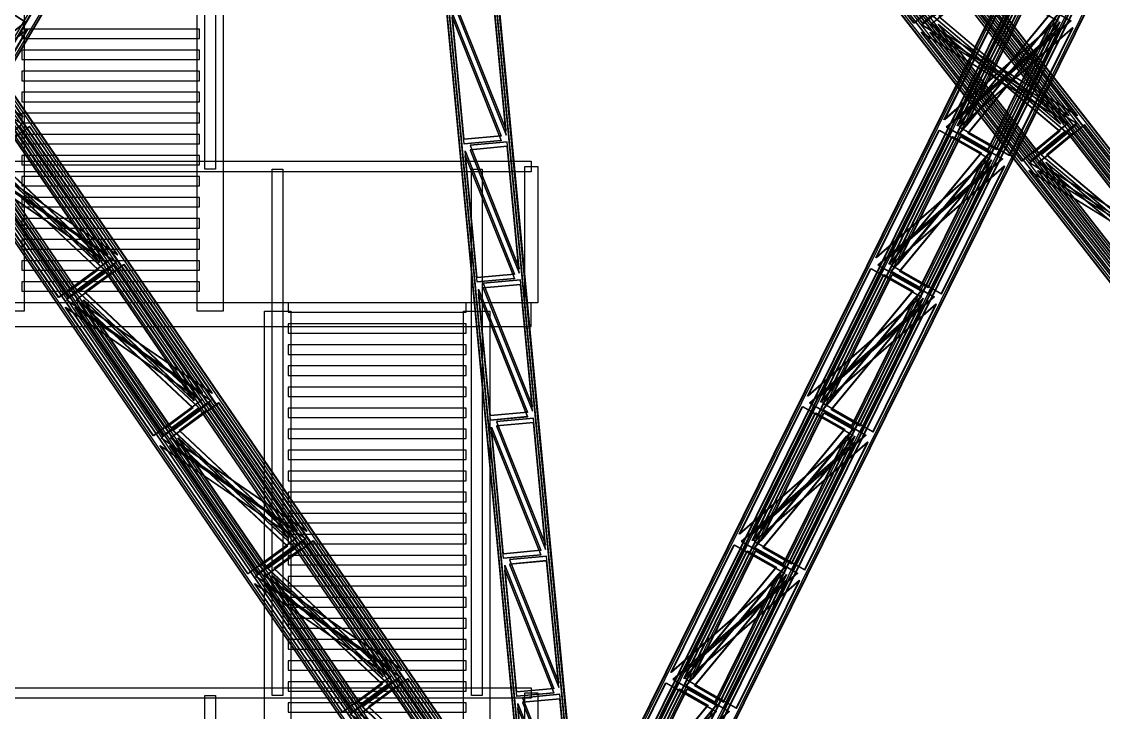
# Model space of a CAD drawing. Header units: millimetres. Extents: x -48000 to 1060615, y -2000 to 333000.
# Drawn here: x 4999 to 14129, y 68190 to 74025 of the extents above; entities that cross this region are included whole.
import ezdxf

# ---------------------------------------------------------------- set-up
doc = ezdxf.new("R2010")
doc.units = ezdxf.units.MM
doc.layers.add('D-STR-CORE', color=7, linetype='Continuous', lineweight=25)
doc.layers.add('D-STR-STRC', color=7, linetype='Continuous', lineweight=25)

msp = doc.modelspace()

# ---------------------------------------------------------------- linework, layer by layer
at = {"layer": 'D-STR-CORE'}
for points in [[(6545, 72780), (6545, 77225.83), (6635, 77225.83), (6635, 72780)], [(4800, 71580), (4800, 76025.83), (5020, 76025.83), (5020, 71580)], [(6480, 71580), (6480, 76025.83), (6700, 76025.83), (6700, 71580)], [(5000, 73881.83), (6500, 73881.83), (6500, 73961.83), (5000, 73961.83)], [(5000, 73704), (6500, 73704), (6500, 73784), (5000, 73784)], [(5000, 73526.17), (6500, 73526.17), (6500, 73606.17), (5000, 73606.17)], [(5000, 73348.33), (6500, 73348.33), (6500, 73428.33), (5000, 73428.33)], [(5000, 73170.5), (6500, 73170.5), (6500, 73250.5), (5000, 73250.5)], [(5000, 72992.67), (6500, 72992.67), (6500, 73072.67), (5000, 73072.67)], [(5000, 72814.83), (6500, 72814.83), (6500, 72894.83), (5000, 72894.83)], [(4700, 72845), (9300, 72845), (9300, 72755), (4700, 72755)], [(7115, 68334.17), (7115, 72780), (7205, 72780), (7205, 68334.17)], [(8795, 68334.17), (8795, 72780), (8885, 72780), (8885, 68334.17)], [(9245, 71650), (9245, 72800), (9355, 72800), (9355, 71650)], [(5000, 72637), (6500, 72637), (6500, 72717), (5000, 72717)], [(5000, 72459.17), (6500, 72459.17), (6500, 72539.17), (5000, 72539.17)], [(5000, 72281.33), (6500, 72281.33), (6500, 72361.33), (5000, 72361.33)], [(5000, 72103.5), (6500, 72103.5), (6500, 72183.5), (5000, 72183.5)], [(5000, 71925.67), (6500, 71925.67), (6500, 72005.67), (5000, 72005.67)], [(5000, 71747.83), (6500, 71747.83), (6500, 71827.83), (5000, 71827.83)], [(4700, 71450), (9300, 71450), (9300, 71650), (4700, 71650)], [(7050, 67134.17), (7050, 71580), (7270, 71580), (7270, 67134.17)], [(7250, 71570), (8750, 71570), (8750, 71650), (7250, 71650)], [(8730, 67134.17), (8730, 71580), (8950, 71580), (8950, 67134.17)], [(7250, 71392.17), (8750, 71392.17), (8750, 71472.17), (7250, 71472.17)], [(7250, 71214.33), (8750, 71214.33), (8750, 71294.33), (7250, 71294.33)], [(7250, 71036.5), (8750, 71036.5), (8750, 71116.5), (7250, 71116.5)], [(7250, 70858.67), (8750, 70858.67), (8750, 70938.67), (7250, 70938.67)], [(7250, 70680.83), (8750, 70680.83), (8750, 70760.83), (7250, 70760.83)], [(7250, 70503), (8750, 70503), (8750, 70583), (7250, 70583)], [(7250, 70325.17), (8750, 70325.17), (8750, 70405.17), (7250, 70405.17)], [(7250, 70147.33), (8750, 70147.33), (8750, 70227.33), (7250, 70227.33)], [(7250, 69969.5), (8750, 69969.5), (8750, 70049.5), (7250, 70049.5)], [(7250, 69791.67), (8750, 69791.67), (8750, 69871.67), (7250, 69871.67)], [(7250, 69613.83), (8750, 69613.83), (8750, 69693.83), (7250, 69693.83)], [(7250, 69436), (8750, 69436), (8750, 69516), (7250, 69516)], [(7250, 69258.17), (8750, 69258.17), (8750, 69338.17), (7250, 69338.17)], [(7250, 69080.33), (8750, 69080.33), (8750, 69160.33), (7250, 69160.33)], [(7250, 68902.5), (8750, 68902.5), (8750, 68982.5), (7250, 68982.5)], [(7250, 68724.67), (8750, 68724.67), (8750, 68804.67), (7250, 68804.67)], [(7250, 68546.83), (8750, 68546.83), (8750, 68626.83), (7250, 68626.83)], [(4700, 68399.17), (9300, 68399.17), (9300, 68309.17), (4700, 68309.17)], [(7250, 68369), (8750, 68369), (8750, 68449), (7250, 68449)], [(6545, 63888.33), (6545, 68334.17), (6635, 68334.17), (6635, 63888.33)], [(9245, 67204.17), (9245, 68354.17), (9355, 68354.17), (9355, 67204.17)], [(7250, 68191.17), (8750, 68191.17), (8750, 68271.17), (7250, 68271.17)]]:
    msp.add_lwpolyline(points, close=True, dxfattribs=at)
at = {"layer": 'D-STR-STRC'}
for points in [[(-308.06, 66168.47), (209.76, 65831.53), (8459.76, 79831.53), (7941.94, 80168.47)], [(-303.14, 66168.47), (214.67, 65831.53), (8464.67, 79831.53), (7946.86, 80168.47)], [(9790.07, 66185.31), (9287.37, 65814.69), (-294.2, 79814.69), (208.51, 80185.31)], [(9794.36, 66185.31), (9291.65, 65814.69), (-289.91, 79814.69), (212.79, 80185.31)], [(-214.67, 66168.47), (303.14, 65831.53), (8553.14, 79831.53), (8035.33, 80168.47)], [(9871.48, 66185.31), (9368.78, 65814.69), (-212.79, 79814.69), (289.91, 80185.31)], [(-209.76, 66168.47), (308.06, 65831.53), (8558.06, 79831.53), (8040.24, 80168.47)], [(9875.76, 66185.31), (9373.06, 65814.69), (-208.51, 79814.69), (294.2, 80185.31)], [(19367.67, 66200.26), (18882.73, 65799.74), (7969.6, 79799.74), (8454.54, 80200.26)], [(19371.46, 66200.26), (18886.52, 65799.74), (7973.39, 79799.74), (8458.33, 80200.26)], [(19439.74, 66200.26), (18954.8, 65799.74), (8041.67, 79799.74), (8526.61, 80200.26)], [(19443.53, 66200.26), (18958.59, 65799.74), (8045.46, 79799.74), (8530.4, 80200.26)], [(9718.4, 66121.61), (9388.5, 65878.39), (-193.07, 79878.39), (136.83, 80121.61)], [(9722.68, 66121.61), (9392.78, 65878.39), (-188.78, 79878.39), (141.12, 80121.61)], [(9770.35, 66121.61), (9440.45, 65878.39), (-141.12, 79878.39), (188.78, 80121.61)], [(9774.63, 66121.61), (9444.73, 65878.39), (-136.83, 79878.39), (193.07, 80121.61)], [(19297.36, 66131.42), (18979.12, 65868.58), (8065.98, 79868.58), (8384.23, 80131.42)], [(19301.15, 66131.42), (18982.91, 65868.58), (8069.78, 79868.58), (8388.02, 80131.42)], [(19343.35, 66131.42), (19025.11, 65868.58), (8111.98, 79868.58), (8430.22, 80131.42)], [(19347.15, 66131.42), (19028.9, 65868.58), (8115.77, 79868.58), (8434.02, 80131.42)], [(9260.17, 66149.75), (9788.01, 65850.25), (16706.44, 79850.25), (16178.6, 80149.75)], [(9265.91, 66149.75), (9793.76, 65850.25), (16712.19, 79850.25), (16184.35, 80149.75)], [(9369.37, 66149.75), (9897.22, 65850.25), (16815.65, 79850.25), (16287.81, 80149.75)], [(9370.65, 66098.27), (9717.04, 65901.73), (16635.48, 79901.73), (16289.08, 80098.27)], [(9375.12, 66149.75), (9902.96, 65850.25), (16821.4, 79850.25), (16293.56, 80149.75)], [(9376.39, 66098.27), (9722.79, 65901.73), (16641.23, 79901.73), (16294.83, 80098.27)], [(9440.34, 66098.27), (9786.74, 65901.73), (16705.17, 79901.73), (16358.77, 80098.27)], [(9446.09, 66098.27), (9792.48, 65901.73), (16710.92, 79901.73), (16364.52, 80098.27)], [(9800.61, 66040.66), (9362.52, 66000.45), (8030.95, 80000.45), (8469.05, 80040.66)], [(9800.61, 66040.66), (9362.52, 66000.45), (8030.95, 80000.45), (8469.05, 80040.66)], [(9800.61, 66037.67), (9362.52, 65997.46), (8030.95, 79997.46), (8469.05, 80037.67)], [(9800.61, 66037.67), (9362.52, 65997.46), (8030.95, 79997.46), (8469.05, 80037.67)], [(9800.61, 66002.54), (9362.52, 65962.33), (8030.95, 79962.33), (8469.05, 80002.54)], [(9800.61, 66002.54), (9362.52, 65962.33), (8030.95, 79962.33), (8469.05, 80002.54)], [(9800.61, 65999.55), (9362.52, 65959.34), (8030.95, 79959.34), (8469.05, 79999.55)], [(9800.61, 65999.55), (9362.52, 65959.34), (8030.95, 79959.34), (8469.05, 79999.55)], [(12920.55, 74335.19), (12530.32, 74012.88), (11681.69, 75101.55)], [(12924.35, 74335.19), (12534.12, 74012.88), (11685.49, 75101.55)], [(12992.62, 74335.19), (12602.39, 74012.88), (11753.76, 75101.55)], [(12996.42, 74335.19), (12606.19, 74012.88), (11757.56, 75101.55)], [(13836.72, 73231.78), (12988.09, 74320.45), (12597.86, 73998.15)], [(13840.51, 73231.78), (12991.88, 74320.45), (12601.65, 73998.15)], [(13908.79, 73231.78), (13060.16, 74320.45), (12669.93, 73998.15)], [(13912.58, 73231.78), (13063.95, 74320.45), (12673.72, 73998.15)], [(5008.83, 73221.26), (4266.16, 74306.4), (3861.64, 74008.16)], [(5013.11, 73221.26), (4270.44, 74306.4), (3865.92, 74008.16)], [(3979.01, 73209.05), (4616.41, 74290.7), (5033.09, 74019.57)], [(3983.93, 73209.05), (4621.33, 74290.7), (5038.01, 74019.57)], [(13766.41, 73162.94), (12917.78, 74251.61), (12694.25, 74066.99)], [(13770.2, 73162.94), (12921.57, 74251.61), (12698.04, 74066.99)], [(13812.4, 73162.94), (12963.77, 74251.61), (12740.24, 74066.99)], [(13816.19, 73162.94), (12967.56, 74251.61), (12744.03, 74066.99)], [(12784.04, 73195.1), (13316.9, 74273.39), (13741.65, 74032.39)], [(12789.78, 73195.1), (13322.65, 74273.39), (13747.4, 74032.39)], [(12893.24, 73195.1), (13426.11, 74273.39), (13850.86, 74032.39)], [(12898.99, 73195.1), (13431.86, 74273.39), (13856.6, 74032.39)], [(9088.26, 73107.92), (8986.6, 74176.77), (8672.96, 74147.99)], [(9088.26, 73107.92), (8986.6, 74176.77), (8672.96, 74147.99)], [(9088.26, 73104.93), (8986.6, 74173.78), (8672.96, 74145)], [(9088.26, 73104.93), (8986.6, 74173.78), (8672.96, 74145)], [(9088.26, 73069.8), (8986.6, 74138.65), (8672.96, 74109.86)], [(9088.26, 73069.8), (8986.6, 74138.65), (8672.96, 74109.86)], [(9088.26, 73066.81), (8986.6, 74135.66), (8672.96, 74106.87)], [(9088.26, 73066.81), (8986.6, 74135.66), (8672.96, 74106.87)], [(12894.52, 73143.63), (13427.38, 74221.92), (13670.68, 74083.87)], [(12900.26, 73143.63), (13433.13, 74221.92), (13676.43, 74083.87)], [(12964.21, 73143.63), (13497.07, 74221.92), (13740.38, 74083.87)], [(12969.96, 73143.63), (13502.82, 74221.92), (13746.12, 74083.87)], [(9047.64, 73059.79), (8734, 73031), (8632.34, 74099.86)], [(9047.64, 73059.79), (8734, 73031), (8632.34, 74099.86)], [(9047.64, 73056.8), (8734, 73028.01), (8632.34, 74096.87)], [(9047.64, 73056.8), (8734, 73028.01), (8632.34, 74096.87)], [(9047.64, 73021.67), (8734, 72992.88), (8632.34, 74061.74)], [(9047.64, 73021.67), (8734, 72992.88), (8632.34, 74061.74)], [(9047.64, 73018.68), (8734, 72989.89), (8632.34, 74058.75)], [(9047.64, 73018.68), (8734, 72989.89), (8632.34, 74058.75)], [(3992.88, 73147.1), (4409.56, 72875.97), (5046.96, 73957.62)], [(3997.79, 73147.1), (4414.47, 72875.97), (5051.87, 73957.62)], [(13759.67, 73099.68), (13536.14, 72915.06), (12687.51, 74003.73)], [(13763.46, 73099.68), (13539.93, 72915.06), (12691.3, 74003.73)], [(13805.66, 73099.68), (13582.13, 72915.06), (12733.5, 74003.73)], [(13809.45, 73099.68), (13585.93, 72915.06), (12737.3, 74003.73)], [(12801.5, 73134.27), (13226.25, 72893.27), (13759.11, 73971.57)], [(12807.25, 73134.27), (13231.99, 72893.27), (13764.86, 73971.57)], [(12910.71, 73134.27), (13335.45, 72893.27), (13868.32, 73971.57)], [(12911.98, 73082.8), (13155.28, 72944.75), (13688.14, 74023.04)], [(12916.45, 73134.27), (13341.2, 72893.27), (13874.07, 73971.57)], [(12917.73, 73082.8), (13161.03, 72944.75), (13693.89, 74023.04)], [(12981.67, 73082.8), (13224.97, 72944.75), (13757.84, 74023.04)], [(12987.42, 73082.8), (13230.72, 72944.75), (13763.58, 74023.04)], [(5002.87, 73158.51), (4598.35, 72860.27), (3855.68, 73945.41)], [(13829.98, 73168.52), (13439.75, 72846.22), (12591.12, 73934.89)], [(13833.77, 73168.52), (13443.54, 72846.22), (12594.92, 73934.89)], [(13902.05, 73168.52), (13511.82, 72846.22), (12663.19, 73934.89)], [(13905.84, 73168.52), (13515.61, 72846.22), (12666.99, 73934.89)], [(5725.88, 72054.59), (4983.21, 73139.73), (4578.69, 72841.49)], [(5730.17, 72054.59), (4987.5, 73139.73), (4582.98, 72841.49)], [(5807.29, 72054.59), (5064.62, 73139.73), (4660.1, 72841.49)], [(5811.57, 72054.59), (5068.91, 73139.73), (4664.39, 72841.49)], [(14746.15, 72065.11), (13897.52, 73153.78), (13507.29, 72831.48)], [(14749.94, 72065.11), (13901.31, 73153.78), (13511.08, 72831.48)], [(14818.22, 72065.11), (13969.59, 73153.78), (13579.36, 72831.48)], [(14822.01, 72065.11), (13973.38, 73153.78), (13583.15, 72831.48)], [(5654.21, 71990.89), (4911.54, 73076.03), (4679.82, 72905.19)], [(5658.49, 71990.89), (4915.82, 73076.03), (4684.11, 72905.19)], [(5706.16, 71990.89), (4963.49, 73076.03), (4731.78, 72905.19)], [(5710.44, 71990.89), (4967.78, 73076.03), (4736.06, 72905.19)], [(12207.5, 72028.43), (12740.36, 73106.73), (13165.11, 72865.73)], [(12213.25, 72028.43), (12746.11, 73106.73), (13170.86, 72865.73)], [(12316.71, 72028.43), (12849.57, 73106.73), (13274.32, 72865.73)], [(12317.98, 71976.96), (12850.84, 73055.25), (13094.15, 72917.2)], [(12322.46, 72028.43), (12855.32, 73106.73), (13280.07, 72865.73)], [(12323.73, 71976.96), (12856.59, 73055.25), (13099.9, 72917.2)], [(12387.67, 71976.96), (12920.54, 73055.25), (13163.84, 72917.2)], [(12393.42, 71976.96), (12926.28, 73055.25), (13169.59, 72917.2)], [(14675.83, 71996.27), (13827.21, 73084.94), (13603.68, 72900.32)], [(14679.63, 71996.27), (13831, 73084.94), (13607.47, 72900.32)], [(14721.83, 71996.27), (13873.2, 73084.94), (13649.67, 72900.32)], [(14725.62, 71996.27), (13876.99, 73084.94), (13653.46, 72900.32)], [(9199.22, 71941.25), (9097.56, 73010.11), (8783.93, 72981.32)], [(9199.22, 71941.25), (9097.56, 73010.11), (8783.93, 72981.32)], [(9199.22, 71938.26), (9097.56, 73007.12), (8783.93, 72978.33)], [(9199.22, 71938.26), (9097.56, 73007.12), (8783.93, 72978.33)], [(9199.22, 71903.13), (9097.56, 72971.99), (8783.93, 72943.2)], [(9199.22, 71903.13), (9097.56, 72971.99), (8783.93, 72943.2)], [(9199.22, 71900.14), (9097.56, 72969), (8783.93, 72940.21)], [(9199.22, 71900.14), (9097.56, 72969), (8783.93, 72940.21)], [(9158.6, 71893.13), (8844.97, 71864.34), (8743.31, 72933.19)], [(9158.6, 71893.13), (8844.97, 71864.34), (8743.31, 72933.19)], [(9158.6, 71890.14), (8844.97, 71861.35), (8743.31, 72930.2)], [(9158.6, 71890.14), (8844.97, 71861.35), (8743.31, 72930.2)], [(9158.6, 71855), (8844.97, 71826.22), (8743.31, 72895.07)], [(9158.6, 71855), (8844.97, 71826.22), (8743.31, 72895.07)], [(9158.6, 71852.01), (8844.97, 71823.23), (8743.31, 72892.08)], [(9158.6, 71852.01), (8844.97, 71823.23), (8743.31, 72892.08)], [(12335.44, 71916.13), (12578.74, 71778.08), (13111.61, 72856.37)], [(12341.19, 71916.13), (12584.49, 71778.08), (13117.36, 72856.37)], [(12405.13, 71916.13), (12648.44, 71778.08), (13181.3, 72856.37)], [(12410.88, 71916.13), (12654.18, 71778.08), (13187.05, 72856.37)], [(5715.64, 71991.84), (5311.12, 71693.6), (4568.45, 72778.74)], [(5719.93, 71991.84), (5315.41, 71693.6), (4572.74, 72778.74)], [(5797.05, 71991.84), (5392.53, 71693.6), (4649.86, 72778.74)], [(5801.34, 71991.84), (5396.82, 71693.6), (4654.15, 72778.74)], [(5643.97, 71928.14), (5412.25, 71757.3), (4669.59, 72842.45)], [(5648.25, 71928.14), (5416.54, 71757.3), (4673.87, 72842.45)], [(5695.92, 71928.14), (5464.21, 71757.3), (4721.54, 72842.45)], [(5700.21, 71928.14), (5468.49, 71757.3), (4725.82, 72842.45)], [(12224.96, 71967.61), (12649.71, 71726.61), (13182.57, 72804.9)], [(12230.71, 71967.61), (12655.46, 71726.61), (13188.32, 72804.9)], [(12334.17, 71967.61), (12758.92, 71726.61), (13291.78, 72804.9)], [(12339.92, 71967.61), (12764.67, 71726.61), (13297.53, 72804.9)], [(14739.41, 72001.85), (14349.18, 71679.55), (13500.55, 72768.22)], [(14743.2, 72001.85), (14352.97, 71679.55), (13504.34, 72768.22)], [(14811.48, 72001.85), (14421.25, 71679.55), (13572.62, 72768.22)], [(14815.27, 72001.85), (14425.04, 71679.55), (13576.41, 72768.22)], [(14669.1, 71933.01), (14445.57, 71748.39), (13596.94, 72837.06)], [(14672.89, 71933.01), (14449.36, 71748.39), (13600.73, 72837.06)], [(14715.09, 71933.01), (14491.56, 71748.39), (13642.93, 72837.06)], [(14718.88, 71933.01), (14495.35, 71748.39), (13646.72, 72837.06)], [(6524.35, 70887.92), (5781.68, 71973.06), (5377.16, 71674.82)], [(6528.63, 70887.92), (5785.96, 71973.06), (5381.44, 71674.82)], [(6605.75, 70887.92), (5863.09, 71973.06), (5458.57, 71674.82)], [(6610.04, 70887.92), (5867.37, 71973.06), (5462.85, 71674.82)], [(6452.67, 70824.22), (5710, 71909.36), (5478.29, 71738.53)], [(6456.96, 70824.22), (5714.29, 71909.36), (5482.57, 71738.53)], [(6504.62, 70824.22), (5761.95, 71909.36), (5530.24, 71738.53)], [(6508.91, 70824.22), (5766.24, 71909.36), (5534.52, 71738.53)], [(11630.96, 70861.77), (12163.83, 71940.06), (12588.58, 71699.06)], [(11636.71, 70861.77), (12169.58, 71940.06), (12594.32, 71699.06)], [(11740.17, 70861.77), (12273.04, 71940.06), (12697.78, 71699.06)], [(11741.44, 70810.29), (12274.31, 71888.58), (12517.61, 71750.53)], [(11745.92, 70861.77), (12278.78, 71940.06), (12703.53, 71699.06)], [(11747.19, 70810.29), (12280.06, 71888.58), (12523.36, 71750.53)], [(11811.14, 70810.29), (12344, 71888.58), (12587.3, 71750.53)], [(11816.88, 70810.29), (12349.75, 71888.58), (12593.05, 71750.53)], [(9269.57, 70726.46), (8955.93, 70697.67), (8854.27, 71766.52)], [(9269.57, 70726.46), (8955.93, 70697.67), (8854.27, 71766.52)], [(9269.57, 70723.47), (8955.93, 70694.68), (8854.27, 71763.53)], [(9269.57, 70723.47), (8955.93, 70694.68), (8854.27, 71763.53)], [(9310.18, 70774.59), (9208.52, 71843.44), (8894.89, 71814.65)], [(9310.18, 70774.59), (9208.52, 71843.44), (8894.89, 71814.65)], [(9310.18, 70771.6), (9208.52, 71840.45), (8894.89, 71811.66)], [(9310.18, 70771.6), (9208.52, 71840.45), (8894.89, 71811.66)], [(9310.18, 70736.47), (9208.52, 71805.32), (8894.89, 71776.53)], [(9310.18, 70736.47), (9208.52, 71805.32), (8894.89, 71776.53)], [(9310.18, 70733.48), (9208.52, 71802.33), (8894.89, 71773.54)], [(9310.18, 70733.48), (9208.52, 71802.33), (8894.89, 71773.54)], [(6442.43, 70761.47), (6210.72, 70590.64), (5468.05, 71675.78)], [(6446.72, 70761.47), (6215, 70590.64), (5472.33, 71675.78)], [(6494.38, 70761.47), (6262.67, 70590.64), (5520, 71675.78)], [(6498.67, 70761.47), (6266.95, 70590.64), (5524.29, 71675.78)], [(9269.57, 70688.34), (8955.93, 70659.55), (8854.27, 71728.4)], [(9269.57, 70688.34), (8955.93, 70659.55), (8854.27, 71728.4)], [(9269.57, 70685.35), (8955.93, 70656.56), (8854.27, 71725.41)], [(9269.57, 70685.35), (8955.93, 70656.56), (8854.27, 71725.41)], [(11758.91, 70749.47), (12002.21, 70611.42), (12535.07, 71689.71)], [(11764.65, 70749.47), (12007.96, 70611.42), (12540.82, 71689.71)], [(11828.6, 70749.47), (12071.9, 70611.42), (12604.76, 71689.71)], [(11834.35, 70749.47), (12077.65, 70611.42), (12610.51, 71689.71)], [(6514.11, 70825.18), (6109.59, 70526.94), (5366.92, 71612.08)], [(6518.39, 70825.18), (6113.87, 70526.94), (5371.2, 71612.08)], [(6595.52, 70825.18), (6191, 70526.94), (5448.33, 71612.08)], [(6599.8, 70825.18), (6195.28, 70526.94), (5452.61, 71612.08)], [(11648.43, 70800.94), (12073.17, 70559.94), (12606.04, 71638.23)], [(11654.17, 70800.94), (12078.92, 70559.94), (12611.79, 71638.23)], [(11757.63, 70800.94), (12182.38, 70559.94), (12715.25, 71638.23)], [(11763.38, 70800.94), (12188.13, 70559.94), (12720.99, 71638.23)], [(7322.81, 69721.26), (6580.14, 70806.4), (6175.62, 70508.16)], [(7327.09, 69721.26), (6584.43, 70806.4), (6179.91, 70508.16)], [(7404.22, 69721.26), (6661.55, 70806.4), (6257.03, 70508.16)], [(7408.5, 69721.26), (6665.83, 70806.4), (6261.31, 70508.16)], [(11054.43, 69695.1), (11587.29, 70773.39), (12012.04, 70532.39)], [(11060.18, 69695.1), (11593.04, 70773.39), (12017.79, 70532.39)], [(11163.64, 69695.1), (11696.5, 70773.39), (12121.25, 70532.39)], [(11169.38, 69695.1), (11702.25, 70773.39), (12127, 70532.39)], [(7251.14, 69657.55), (6508.47, 70742.7), (6276.75, 70571.86)], [(7255.42, 69657.55), (6512.75, 70742.7), (6281.04, 70571.86)], [(7303.09, 69657.55), (6560.42, 70742.7), (6328.7, 70571.86)], [(7307.37, 69657.55), (6564.7, 70742.7), (6332.99, 70571.86)], [(9421.15, 69607.92), (9319.49, 70676.77), (9005.85, 70647.99)], [(9421.15, 69607.92), (9319.49, 70676.77), (9005.85, 70647.99)], [(9421.15, 69604.93), (9319.49, 70673.78), (9005.85, 70645)], [(9421.15, 69604.93), (9319.49, 70673.78), (9005.85, 70645)], [(11164.91, 69643.63), (11697.77, 70721.92), (11941.07, 70583.87)], [(11170.66, 69643.63), (11703.52, 70721.92), (11946.82, 70583.87)], [(11234.6, 69643.63), (11767.46, 70721.92), (12010.77, 70583.87)], [(11240.35, 69643.63), (11773.21, 70721.92), (12016.51, 70583.87)], [(9380.53, 69559.79), (9066.9, 69531), (8965.24, 70599.86)], [(9380.53, 69559.79), (9066.9, 69531), (8965.24, 70599.86)], [(9380.53, 69556.8), (9066.9, 69528.01), (8965.24, 70596.87)], [(9380.53, 69556.8), (9066.9, 69528.01), (8965.24, 70596.87)], [(9421.15, 69569.8), (9319.49, 70638.65), (9005.85, 70609.86)], [(9421.15, 69569.8), (9319.49, 70638.65), (9005.85, 70609.86)], [(9421.15, 69566.81), (9319.49, 70635.66), (9005.85, 70606.87)], [(9421.15, 69566.81), (9319.49, 70635.66), (9005.85, 70606.87)], [(7240.9, 69594.81), (7009.18, 69423.97), (6266.51, 70509.11)], [(7245.18, 69594.81), (7013.47, 69423.97), (6270.8, 70509.11)], [(7292.85, 69594.81), (7061.13, 69423.97), (6318.46, 70509.11)], [(7297.13, 69594.81), (7065.42, 69423.97), (6322.75, 70509.11)], [(9380.53, 69521.67), (9066.9, 69492.88), (8965.24, 70561.74)], [(9380.53, 69521.67), (9066.9, 69492.88), (8965.24, 70561.74)], [(9380.53, 69518.68), (9066.9, 69489.89), (8965.24, 70558.75)], [(9380.53, 69518.68), (9066.9, 69489.89), (8965.24, 70558.75)], [(11182.37, 69582.8), (11425.67, 69444.75), (11958.54, 70523.04)], [(11188.12, 69582.8), (11431.42, 69444.75), (11964.28, 70523.04)], [(11252.06, 69582.8), (11495.36, 69444.75), (12028.23, 70523.04)], [(11257.81, 69582.8), (11501.11, 69444.75), (12033.98, 70523.04)], [(7312.57, 69658.51), (6908.05, 69360.27), (6165.38, 70445.41)], [(7316.86, 69658.51), (6912.34, 69360.27), (6169.67, 70445.41)], [(7393.98, 69658.51), (6989.46, 69360.27), (6246.79, 70445.41)], [(7398.26, 69658.51), (6993.74, 69360.27), (6251.08, 70445.41)], [(11071.89, 69634.27), (11496.64, 69393.27), (12029.5, 70471.57)], [(11077.64, 69634.27), (11502.39, 69393.27), (12035.25, 70471.57)], [(11181.1, 69634.27), (11605.85, 69393.27), (12138.71, 70471.57)], [(11186.84, 69634.27), (11611.59, 69393.27), (12144.46, 70471.57)], [(8121.27, 68554.59), (7378.6, 69639.73), (6974.08, 69341.49)], [(8125.56, 68554.59), (7382.89, 69639.73), (6978.37, 69341.49)], [(8202.68, 68554.59), (7460.01, 69639.73), (7055.49, 69341.49)], [(8206.97, 68554.59), (7464.3, 69639.73), (7059.78, 69341.49)], [(8049.6, 68490.89), (7306.93, 69576.03), (7075.22, 69405.19)], [(8053.88, 68490.89), (7311.22, 69576.03), (7079.5, 69405.19)], [(8101.55, 68490.89), (7358.88, 69576.03), (7127.17, 69405.19)], [(8105.84, 68490.89), (7363.17, 69576.03), (7131.45, 69405.19)], [(10477.89, 68528.43), (11010.75, 69606.73), (11435.5, 69365.73)], [(10483.64, 68528.43), (11016.5, 69606.73), (11441.25, 69365.73)], [(10587.1, 68528.43), (11119.96, 69606.73), (11544.71, 69365.73)], [(10592.85, 68528.43), (11125.71, 69606.73), (11550.46, 69365.73)], [(9532.11, 68441.25), (9430.45, 69510.11), (9116.82, 69481.32)], [(9532.11, 68441.25), (9430.45, 69510.11), (9116.82, 69481.32)], [(9532.11, 68438.26), (9430.45, 69507.12), (9116.82, 69478.33)], [(9532.11, 68438.26), (9430.45, 69507.12), (9116.82, 69478.33)], [(10588.37, 68476.96), (11121.24, 69555.25), (11364.54, 69417.2)], [(10594.12, 68476.96), (11126.98, 69555.25), (11370.29, 69417.2)], [(10658.06, 68476.96), (11190.93, 69555.25), (11434.23, 69417.2)], [(10663.81, 68476.96), (11196.68, 69555.25), (11439.98, 69417.2)], [(9491.49, 68393.13), (9177.86, 68364.34), (9076.2, 69433.19)], [(9491.49, 68393.13), (9177.86, 68364.34), (9076.2, 69433.19)], [(9491.49, 68390.14), (9177.86, 68361.35), (9076.2, 69430.2)], [(9491.49, 68390.14), (9177.86, 68361.35), (9076.2, 69430.2)], [(9491.49, 68355), (9177.86, 68326.22), (9076.2, 69395.07)], [(9491.49, 68355), (9177.86, 68326.22), (9076.2, 69395.07)], [(9491.49, 68352.01), (9177.86, 68323.23), (9076.2, 69392.08)], [(9491.49, 68352.01), (9177.86, 68323.23), (9076.2, 69392.08)], [(9532.11, 68403.13), (9430.45, 69471.99), (9116.82, 69443.2)], [(9532.11, 68403.13), (9430.45, 69471.99), (9116.82, 69443.2)], [(9532.11, 68400.14), (9430.45, 69469), (9116.82, 69440.21)], [(9532.11, 68400.14), (9430.45, 69469), (9116.82, 69440.21)], [(8039.36, 68428.14), (7807.65, 68257.3), (7064.98, 69342.45)], [(8043.65, 68428.14), (7811.93, 68257.3), (7069.26, 69342.45)], [(8091.31, 68428.14), (7859.6, 68257.3), (7116.93, 69342.45)], [(8095.6, 68428.14), (7863.88, 68257.3), (7121.21, 69342.45)], [(10495.35, 68467.61), (10920.1, 68226.61), (11452.96, 69304.9)], [(10501.1, 68467.61), (10925.85, 68226.61), (11458.71, 69304.9)], [(10604.56, 68467.61), (11029.31, 68226.61), (11562.17, 69304.9)], [(10605.83, 68416.13), (10849.14, 68278.08), (11382, 69356.37)], [(10610.31, 68467.61), (11035.06, 68226.61), (11567.92, 69304.9)], [(10611.58, 68416.13), (10854.88, 68278.08), (11387.75, 69356.37)], [(10675.53, 68416.13), (10918.83, 68278.08), (11451.69, 69356.37)], [(10681.27, 68416.13), (10924.58, 68278.08), (11457.44, 69356.37)], [(8111.03, 68491.84), (7706.51, 68193.6), (6963.85, 69278.74)], [(8115.32, 68491.84), (7710.8, 68193.6), (6968.13, 69278.74)], [(8192.44, 68491.84), (7787.92, 68193.6), (7045.25, 69278.74)], [(8196.73, 68491.84), (7792.21, 68193.6), (7049.54, 69278.74)], [(8919.74, 67387.92), (8177.07, 68473.06), (7772.55, 68174.82)], [(8924.02, 67387.92), (8181.35, 68473.06), (7776.83, 68174.82)], [(9001.15, 67387.92), (8258.48, 68473.06), (7853.96, 68174.82)], [(9005.43, 67387.92), (8262.76, 68473.06), (7858.24, 68174.82)], [(8848.06, 67324.22), (8105.39, 68409.36), (7873.68, 68238.53)], [(8852.35, 67324.22), (8109.68, 68409.36), (7877.96, 68238.53)], [(8900.01, 67324.22), (8157.35, 68409.36), (7925.63, 68238.53)], [(8904.3, 67324.22), (8161.63, 68409.36), (7929.92, 68238.53)], [(9901.36, 67361.77), (10434.22, 68440.06), (10858.97, 68199.06)], [(9907.1, 67361.77), (10439.97, 68440.06), (10864.72, 68199.06)], [(10010.56, 67361.77), (10543.43, 68440.06), (10968.18, 68199.06)], [(10011.84, 67310.29), (10544.7, 68388.58), (10788, 68250.53)], [(10016.31, 67361.77), (10549.17, 68440.06), (10973.92, 68199.06)], [(10017.58, 67310.29), (10550.45, 68388.58), (10793.75, 68250.53)], [(10081.53, 67310.29), (10614.39, 68388.58), (10857.69, 68250.53)], [(10087.28, 67310.29), (10620.14, 68388.58), (10863.44, 68250.53)], [(9643.08, 67274.59), (9541.42, 68343.44), (9227.78, 68314.65)], [(9643.08, 67274.59), (9541.42, 68343.44), (9227.78, 68314.65)], [(9643.08, 67271.6), (9541.42, 68340.45), (9227.78, 68311.66)], [(9643.08, 67271.6), (9541.42, 68340.45), (9227.78, 68311.66)], [(9643.08, 67236.47), (9541.42, 68305.32), (9227.78, 68276.53)], [(9643.08, 67236.47), (9541.42, 68305.32), (9227.78, 68276.53)], [(9643.08, 67233.48), (9541.42, 68302.33), (9227.78, 68273.54)], [(9643.08, 67233.48), (9541.42, 68302.33), (9227.78, 68273.54)], [(9602.46, 67226.46), (9288.82, 67197.67), (9187.16, 68266.52)], [(9602.46, 67226.46), (9288.82, 67197.67), (9187.16, 68266.52)], [(9602.46, 67223.47), (9288.82, 67194.68), (9187.16, 68263.53)], [(9602.46, 67223.47), (9288.82, 67194.68), (9187.16, 68263.53)], [(9602.46, 67188.34), (9288.82, 67159.55), (9187.16, 68228.4)], [(9602.46, 67188.34), (9288.82, 67159.55), (9187.16, 68228.4)], [(9602.46, 67185.35), (9288.82, 67156.56), (9187.16, 68225.41)], [(9602.46, 67185.35), (9288.82, 67156.56), (9187.16, 68225.41)]]:
    msp.add_lwpolyline(points, close=True, dxfattribs=at)
for points in [[(9774.36, 66173.73), (192.8, 80173.73)], [(9790.07, 66185.31), (208.51, 80185.31)], [(9860.05, 66173.73), (278.49, 80173.73)], [(9875.76, 66185.31), (294.2, 80185.31)], [(19352.52, 66187.75), (8439.39, 80187.75)], [(19367.67, 66200.26), (8454.54, 80200.26)], [(19428.38, 66187.75), (8515.25, 80187.75)], [(19443.53, 66200.26), (8530.4, 80200.26)], [(9702.69, 66110.03), (121.12, 80110.03)], [(9718.4, 66121.61), (136.83, 80121.61)], [(9758.92, 66110.03), (177.36, 80110.03)], [(9774.63, 66121.61), (193.07, 80121.61)], [(19282.21, 66118.91), (8369.08, 80118.91)], [(19297.36, 66131.42), (8384.23, 80131.42)], [(19331.99, 66118.91), (8418.86, 80118.91)], [(19347.15, 66131.42), (8434.02, 80131.42)], [(9260.17, 66149.75), (16178.6, 80149.75)], [(9276.66, 66140.39), (16195.1, 80140.39)], [(9370.65, 66098.27), (16289.08, 80098.27)], [(9375.12, 66149.75), (16293.56, 80149.75)], [(9387.14, 66088.91), (16305.58, 80088.91)], [(9391.62, 66140.39), (16310.05, 80140.39)], [(9446.09, 66098.27), (16364.52, 80098.27)], [(9462.58, 66088.91), (16381.02, 80088.91)], [(9362.52, 66000.45), (8030.95, 80000.45)], [(9362.52, 66000.45), (8030.95, 80000.45)], [(9382.43, 66002.28), (8050.87, 80002.28)], [(9382.43, 66002.28), (8050.87, 80002.28)], [(9780.7, 66038.83), (8449.13, 80038.83)], [(9780.7, 66038.83), (8449.13, 80038.83)], [(9780.7, 65997.72), (8449.13, 79997.72)], [(9780.7, 65997.72), (8449.13, 79997.72)], [(9800.61, 66040.66), (8469.05, 80040.66)], [(9800.61, 66040.66), (8469.05, 80040.66)], [(9800.61, 65999.55), (8469.05, 79999.55)], [(9800.61, 65999.55), (8469.05, 79999.55)], [(9404.21, 65889.97), (-177.36, 79889.97)], [(9460.44, 65889.97), (-121.12, 79889.97)], [(9362.52, 65959.34), (8030.95, 79959.34)], [(9362.52, 65959.34), (8030.95, 79959.34)], [(9382.43, 65961.17), (8050.87, 79961.17)], [(9382.43, 65961.17), (8050.87, 79961.17)], [(9700.55, 65911.09), (16618.98, 79911.09)], [(9717.04, 65901.73), (16635.48, 79901.73)], [(9775.99, 65911.09), (16694.42, 79911.09)], [(9792.48, 65901.73), (16710.92, 79901.73)], [(9287.37, 65814.69), (-294.2, 79814.69)], [(9303.08, 65826.27), (-278.49, 79826.27)], [(9373.06, 65814.69), (-208.51, 79814.69)], [(9388.5, 65878.39), (-193.07, 79878.39)], [(9388.77, 65826.27), (-192.8, 79826.27)], [(9444.73, 65878.39), (-136.83, 79878.39)], [(193.57, 65842.06), (8443.57, 79842.06)], [(209.76, 65831.53), (8459.76, 79831.53)], [(291.88, 65842.06), (8541.88, 79842.06)], [(308.06, 65831.53), (8558.06, 79831.53)], [(18882.73, 65799.74), (7969.6, 79799.74)], [(18897.88, 65812.25), (7984.75, 79812.25)], [(18958.59, 65799.74), (8045.46, 79799.74)], [(18973.74, 65812.25), (8060.61, 79812.25)], [(18979.12, 65868.58), (8065.98, 79868.58)], [(18994.27, 65881.09), (8081.14, 79881.09)], [(19028.9, 65868.58), (8115.77, 79868.58)], [(19044.06, 65881.09), (8130.92, 79881.09)], [(9771.51, 65859.61), (16689.95, 79859.61)], [(9788.01, 65850.25), (16706.44, 79850.25)], [(9886.47, 65859.61), (16804.9, 79859.61)], [(9902.96, 65850.25), (16821.4, 79850.25)]]:
    msp.add_lwpolyline(points, dxfattribs=at)

doc.saveas('drawing.dxf')
